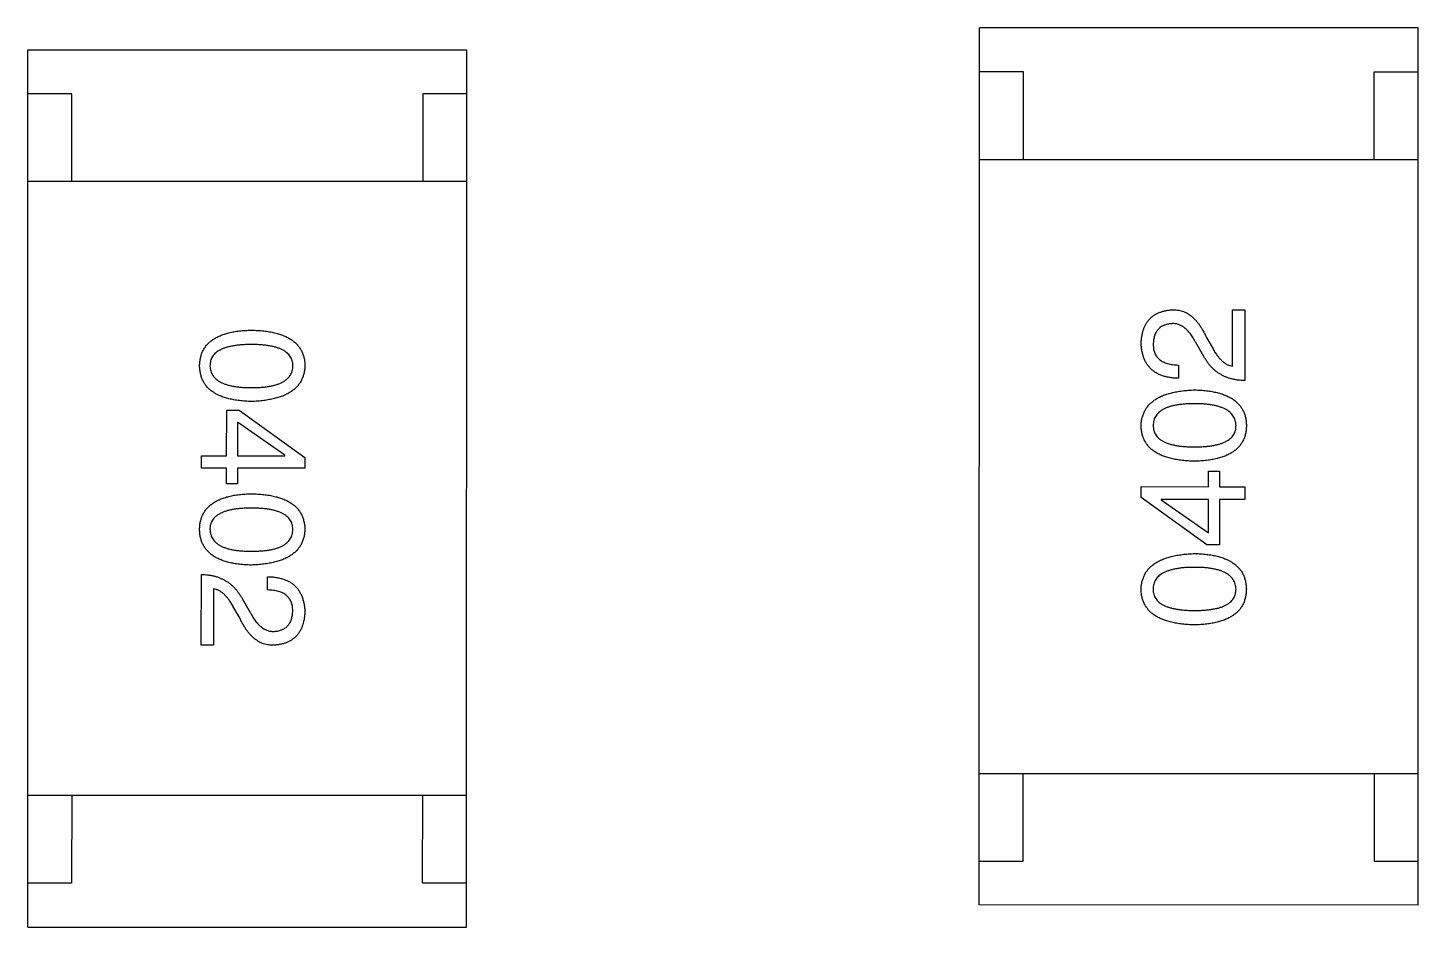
# Model space of a CAD drawing. Header units: inches. Extents: x -29 to 164, y -51 to 83.
# Drawn here: x 130.701 to 132.285, y 35.632 to 36.658 of the extents above; entities that cross this region are included whole.
import ezdxf

# ---------------------------------------------------------------- set-up
doc = ezdxf.new("R2010")
doc.units = ezdxf.units.IN
doc.header["$LTSCALE"] = 1.21
doc.header["$MEASUREMENT"] = 0
doc.layers.get('0').update_dxf_attribs({"linetype": 'CONTINUOUS'})

msp = doc.modelspace()

# ---------------------------------------------------------------- linework, layer by layer
at = {"color": 7, "linetype": 'Continuous'}
for p, q in [((131.7849, 35.6578), (131.7851, 36.6578)), ((132.2851, 36.6577), (131.7851, 36.6578)), ((132.2849, 35.6577), (132.2851, 36.6577)), ((130.7005, 35.6326), (130.7007, 36.6326)), ((130.7007, 36.6326), (131.2007, 36.6325)), ((131.2005, 35.6325), (131.2007, 36.6325)), ((131.7851, 36.6078), (131.8351, 36.6078)), ((131.8351, 36.6078), (131.8351, 36.5078)), ((132.2351, 36.5077), (132.2351, 36.6077)), ((132.2351, 36.6077), (132.2851, 36.6077)), ((130.7507, 36.5826), (130.7007, 36.5826)), ((130.7507, 36.4826), (130.7507, 36.5826)), ((131.1507, 36.5825), (131.1507, 36.4825)), ((131.2007, 36.5825), (131.1507, 36.5825)), ((131.7851, 36.5078), (132.2851, 36.5077)), ((131.2007, 36.4825), (130.7007, 36.4826)), ((132.0736, 36.272), (132.0736, 36.3362)), ((132.0736, 36.3362), (132.0874, 36.3362)), ((132.0874, 36.3362), (132.0874, 36.2556)), ((132.0441, 36.3041), (132.0513, 36.2917)), ((132.0408, 36.2831), (132.0317, 36.2989)), ((132.012, 36.2733), (132.012, 36.2582)), ((130.9271, 36.17), (130.9272, 36.2218)), ((130.9272, 36.2218), (130.9416, 36.2218)), ((130.9396, 36.2081), (130.9396, 36.17)), ((130.9934, 36.1707), (130.9396, 36.2081)), ((130.9416, 36.2218), (131.0163, 36.1681)), ((130.8983, 36.1556), (130.8983, 36.17)), ((130.8983, 36.17), (130.9271, 36.17)), ((130.9396, 36.17), (130.9934, 36.17)), ((130.9934, 36.17), (130.9934, 36.1707)), ((131.0163, 36.1681), (131.0163, 36.1556)), ((130.9271, 36.1556), (130.8983, 36.1556)), ((130.9271, 36.1379), (130.9271, 36.1556)), ((130.9396, 36.1556), (130.9396, 36.1379)), ((131.0163, 36.1556), (130.9396, 36.1556)), ((132.0461, 36.1346), (132.0461, 36.1524)), ((132.0461, 36.1524), (132.0585, 36.1524)), ((132.0585, 36.1524), (132.0585, 36.1346)), ((130.9396, 36.1379), (130.9271, 36.1379)), ((131.9693, 36.1222), (131.9693, 36.1347)), ((131.9693, 36.1347), (132.0461, 36.1346)), ((132.0585, 36.1346), (132.0874, 36.1346)), ((132.0874, 36.1346), (132.0874, 36.1202)), ((132.0441, 36.0684), (131.9693, 36.1222)), ((131.9923, 36.1202), (131.9923, 36.1196)), ((132.0461, 36.1202), (131.9923, 36.1202)), ((131.9923, 36.1196), (132.046, 36.0822)), ((132.046, 36.0822), (132.0461, 36.1202)), ((132.0585, 36.1202), (132.0585, 36.0684)), ((132.0874, 36.1202), (132.0585, 36.1202)), ((132.0585, 36.0684), (132.0441, 36.0684)), ((130.8982, 35.954), (130.8983, 36.0347)), ((130.912, 36.0183), (130.912, 35.954)), ((130.9737, 36.0169), (130.9737, 36.032)), ((130.9448, 36.0071), (130.954, 35.9914)), ((130.9415, 35.9861), (130.9343, 35.9986)), ((130.912, 35.954), (130.8982, 35.954)), ((131.7849, 35.8078), (132.2849, 35.8077)), ((131.8349, 35.7078), (131.8349, 35.8078)), ((132.2349, 35.8077), (132.2349, 35.7077)), ((131.2006, 35.7825), (130.7006, 35.7826)), ((130.7506, 35.7826), (130.7505, 35.6826)), ((131.1505, 35.6825), (131.1506, 35.7825)), ((131.7849, 35.7078), (131.8349, 35.7078)), ((132.2349, 35.7077), (132.2849, 35.7077)), ((130.7505, 35.6826), (130.7005, 35.6826)), ((131.2005, 35.6825), (131.1505, 35.6825)), ((132.2849, 35.6577), (131.7849, 35.6578)), ((130.7005, 35.6326), (131.2005, 35.6325))]:
    msp.add_line(p, q, dxfattribs=at)
for points, knots in [([(131.9694, 36.2989), (131.9695, 36.3003), (131.9697, 36.3031), (131.9703, 36.3072), (131.9712, 36.3109), (131.9722, 36.3145), (131.9736, 36.3177), (131.9752, 36.3207), (131.9771, 36.3235), (131.9792, 36.326), (131.9815, 36.3282), (131.9841, 36.3302), (131.987, 36.3318), (131.99, 36.3332), (131.9934, 36.3344), (131.997, 36.3353), (132.0008, 36.3359), (132.0034, 36.3362), (132.0048, 36.3363)], [0, 0, 0, 0, 0.074847, 0.14558, 0.212628, 0.276599, 0.337792, 0.396608, 0.453638, 0.509854, 0.565589, 0.621545, 0.678777, 0.737222, 0.798388, 0.862259, 0.929312, 1, 1, 1, 1]), ([(132.0048, 36.3363), (132.0058, 36.3363), (132.0078, 36.3363), (132.0107, 36.3361), (132.0136, 36.3356), (132.0164, 36.3348), (132.0191, 36.3337), (132.0217, 36.3324), (132.0243, 36.3308), (132.0268, 36.3289), (132.0292, 36.3267), (132.0316, 36.3243), (132.0339, 36.3216), (132.0361, 36.3186), (132.0382, 36.3154), (132.0403, 36.3119), (132.0423, 36.3081), (132.0435, 36.3055), (132.0441, 36.3041)], [0, 0, 0, 0, 0.055083, 0.109453, 0.162685, 0.21614, 0.26961, 0.324284, 0.380202, 0.437433, 0.497084, 0.559152, 0.624288, 0.692446, 0.763862, 0.838743, 0.917269, 1, 1, 1, 1]), ([(132.0041, 36.3205), (132.0033, 36.3205), (132.0017, 36.3203), (131.9994, 36.3199), (131.9972, 36.3193), (131.9952, 36.3186), (131.9933, 36.3177), (131.9916, 36.3166), (131.9901, 36.3154), (131.9887, 36.314), (131.9875, 36.3124), (131.9863, 36.3107), (131.9854, 36.3088), (131.9846, 36.3067), (131.9841, 36.3045), (131.9835, 36.3021), (131.9833, 36.2996), (131.9832, 36.2978), (131.9831, 36.2969)], [0, 0, 0, 0, 0.069456, 0.136175, 0.198596, 0.258993, 0.316838, 0.37342, 0.428889, 0.48454, 0.540119, 0.597644, 0.65702, 0.718534, 0.783117, 0.851564, 0.923888, 1, 1, 1, 1]), ([(132.0317, 36.2989), (132.0312, 36.2998), (132.0302, 36.3016), (132.0287, 36.3042), (132.0271, 36.3066), (132.0256, 36.3088), (132.0239, 36.3108), (132.0223, 36.3127), (132.0206, 36.3143), (132.0189, 36.3158), (132.0172, 36.317), (132.0154, 36.3181), (132.0136, 36.319), (132.0118, 36.3197), (132.0099, 36.3202), (132.008, 36.3205), (132.0061, 36.3206), (132.0048, 36.3206), (132.0041, 36.3205)], [0, 0, 0, 0, 0.084365, 0.165386, 0.24176, 0.314729, 0.38433, 0.449952, 0.513164, 0.5734, 0.630824, 0.68644, 0.740136, 0.792605, 0.844515, 0.896112, 0.947763, 1, 1, 1, 1]), ([(130.8963, 36.2725), (130.8964, 36.2741), (130.8966, 36.2772), (130.8973, 36.2817), (130.8985, 36.2859), (130.9002, 36.2898), (130.9023, 36.2934), (130.9049, 36.2967), (130.9079, 36.2997), (130.9115, 36.3024), (130.9154, 36.3048), (130.9198, 36.3069), (130.9246, 36.3087), (130.9299, 36.3102), (130.9356, 36.3114), (130.9418, 36.3123), (130.9484, 36.3129), (130.953, 36.313), (130.9554, 36.3131)], [0, 0, 0, 0, 0.059135, 0.115606, 0.169241, 0.221578, 0.273261, 0.324749, 0.377329, 0.431642, 0.488541, 0.548597, 0.612232, 0.680174, 0.752504, 0.829777, 0.912307, 1, 1, 1, 1]), ([(130.9554, 36.3131), (130.9578, 36.313), (130.9625, 36.3129), (130.9694, 36.3123), (130.9758, 36.3114), (130.9817, 36.3102), (130.9872, 36.3087), (130.9921, 36.3069), (130.9967, 36.3048), (131.0008, 36.3024), (131.0044, 36.2997), (131.0075, 36.2967), (131.0102, 36.2934), (131.0124, 36.2898), (131.0141, 36.2859), (131.0154, 36.2817), (131.0161, 36.2772), (131.0163, 36.274), (131.0163, 36.2725)], [0, 0, 0, 0, 0.088823, 0.172287, 0.250296, 0.323438, 0.392244, 0.456221, 0.516635, 0.573871, 0.628, 0.680335, 0.731489, 0.782557, 0.834044, 0.886738, 0.942089, 1, 1, 1, 1]), ([(130.9554, 36.2967), (130.9535, 36.2967), (130.9498, 36.2967), (130.9444, 36.2964), (130.9394, 36.2959), (130.9348, 36.2953), (130.9306, 36.2944), (130.9267, 36.2934), (130.9232, 36.2922), (130.92, 36.2908), (130.9172, 36.2892), (130.9148, 36.2874), (130.9127, 36.2853), (130.9111, 36.2831), (130.9097, 36.2808), (130.9088, 36.2782), (130.9083, 36.2754), (130.9082, 36.2735), (130.9081, 36.2725)], [0, 0, 0, 0, 0.096457, 0.187288, 0.27178, 0.350132, 0.423455, 0.491343, 0.554037, 0.612253, 0.666313, 0.717038, 0.764921, 0.811214, 0.856775, 0.902988, 0.950234, 1, 1, 1, 1]), ([(131.0026, 36.2725), (131.0025, 36.2734), (131.0025, 36.2754), (131.0019, 36.2781), (131.001, 36.2807), (130.9997, 36.2831), (130.998, 36.2853), (130.996, 36.2873), (130.9935, 36.2891), (130.9907, 36.2907), (130.9876, 36.2922), (130.9841, 36.2934), (130.9802, 36.2944), (130.9759, 36.2953), (130.9713, 36.2959), (130.9663, 36.2964), (130.961, 36.2967), (130.9573, 36.2967), (130.9554, 36.2967)], [0, 0, 0, 0, 0.049764, 0.097007, 0.143217, 0.188577, 0.235116, 0.282997, 0.333719, 0.387776, 0.445989, 0.508679, 0.576563, 0.649481, 0.728235, 0.812722, 0.903548, 1, 1, 1, 1]), ([(132.012, 36.2582), (132.0103, 36.2583), (132.0071, 36.2584), (132.0024, 36.2589), (131.998, 36.2598), (131.9939, 36.2609), (131.9901, 36.2624), (131.9866, 36.2642), (131.9835, 36.2663), (131.9806, 36.2687), (131.9781, 36.2714), (131.9759, 36.2744), (131.974, 36.2778), (131.9724, 36.2814), (131.9712, 36.2853), (131.9702, 36.2896), (131.9696, 36.2941), (131.9694, 36.2973), (131.9694, 36.2989)], [0, 0, 0, 0, 0.074935, 0.145873, 0.212498, 0.27598, 0.33603, 0.394042, 0.450372, 0.505546, 0.560812, 0.616481, 0.673265, 0.732328, 0.7938, 0.858943, 0.92718, 1, 1, 1, 1]), ([(131.9831, 36.2969), (131.9832, 36.296), (131.9832, 36.2942), (131.9836, 36.2916), (131.9841, 36.2891), (131.9849, 36.2868), (131.9859, 36.2847), (131.9871, 36.2828), (131.9886, 36.2811), (131.9903, 36.2795), (131.9923, 36.2781), (131.9944, 36.2769), (131.9968, 36.2759), (131.9994, 36.275), (132.0022, 36.2743), (132.0053, 36.2738), (132.0086, 36.2734), (132.0108, 36.2734), (132.012, 36.2733)], [0, 0, 0, 0, 0.065945, 0.127767, 0.186553, 0.242898, 0.297728, 0.351599, 0.404854, 0.459191, 0.515338, 0.573322, 0.634405, 0.698538, 0.767039, 0.84022, 0.917406, 1, 1, 1, 1]), ([(132.0513, 36.2917), (132.0521, 36.2903), (132.0537, 36.2876), (132.0563, 36.2838), (132.059, 36.2806), (132.0617, 36.2779), (132.0645, 36.2756), (132.0675, 36.2739), (132.0705, 36.2726), (132.0726, 36.2722), (132.0736, 36.272)], [0, 0, 0, 0, 0.158292, 0.304606, 0.440272, 0.565336, 0.681745, 0.791834, 0.896966, 1, 1, 1, 1]), ([(130.9554, 36.2318), (130.953, 36.2319), (130.9484, 36.2321), (130.9418, 36.2327), (130.9356, 36.2336), (130.9299, 36.2348), (130.9246, 36.2363), (130.9198, 36.2381), (130.9154, 36.2401), (130.9114, 36.2425), (130.9079, 36.2452), (130.9049, 36.2482), (130.9023, 36.2516), (130.9002, 36.2552), (130.8985, 36.2591), (130.8973, 36.2633), (130.8966, 36.2678), (130.8964, 36.2709), (130.8963, 36.2725)], [0, 0, 0, 0, 0.08769, 0.170218, 0.24749, 0.319818, 0.387758, 0.451391, 0.511445, 0.568185, 0.622681, 0.67526, 0.726746, 0.778428, 0.830764, 0.884397, 0.940866, 1, 1, 1, 1]), ([(130.9081, 36.2725), (130.9082, 36.2715), (130.9083, 36.2695), (130.9089, 36.2666), (130.9099, 36.264), (130.9113, 36.2615), (130.913, 36.2593), (130.9151, 36.2572), (130.9175, 36.2554), (130.9203, 36.2537), (130.9235, 36.2522), (130.927, 36.251), (130.9308, 36.2499), (130.935, 36.2491), (130.9396, 36.2484), (130.9445, 36.2479), (130.9498, 36.2476), (130.9535, 36.2476), (130.9554, 36.2476)], [0, 0, 0, 0, 0.050879, 0.099377, 0.146973, 0.193618, 0.240619, 0.289461, 0.34047, 0.395283, 0.453059, 0.515633, 0.582666, 0.655287, 0.732971, 0.815933, 0.905166, 1, 1, 1, 1]), ([(130.9554, 36.2476), (130.9573, 36.2476), (130.961, 36.2476), (130.9663, 36.2479), (130.9713, 36.2484), (130.9759, 36.249), (130.9802, 36.2499), (130.9841, 36.251), (130.9876, 36.2522), (130.9907, 36.2537), (130.9935, 36.2554), (130.9959, 36.2572), (130.998, 36.2593), (130.9997, 36.2615), (131.001, 36.264), (131.0019, 36.2666), (131.0025, 36.2695), (131.0025, 36.2715), (131.0026, 36.2725)], [0, 0, 0, 0, 0.095719, 0.185854, 0.269738, 0.347952, 0.420315, 0.487894, 0.550245, 0.608186, 0.662454, 0.713283, 0.761375, 0.808209, 0.854301, 0.901312, 0.949396, 1, 1, 1, 1]), ([(131.0163, 36.2725), (131.0163, 36.2709), (131.0161, 36.2678), (131.0152, 36.2634), (131.0139, 36.2592), (131.0121, 36.2554), (131.0099, 36.2518), (131.0072, 36.2485), (131.004, 36.2455), (131.0004, 36.2428), (130.9964, 36.2404), (130.9918, 36.2383), (130.9869, 36.2365), (130.9814, 36.235), (130.9756, 36.2338), (130.9692, 36.2328), (130.9625, 36.2321), (130.9578, 36.2319), (130.9554, 36.2318)], [0, 0, 0, 0, 0.057415, 0.112361, 0.16496, 0.216437, 0.267441, 0.318839, 0.371478, 0.426325, 0.483626, 0.544235, 0.608673, 0.677374, 0.750405, 0.828394, 0.911525, 1, 1, 1, 1]), ([(132.0874, 36.2556), (132.0861, 36.2556), (132.0835, 36.2557), (132.0797, 36.2561), (132.076, 36.2567), (132.0725, 36.2575), (132.069, 36.2585), (132.0658, 36.2597), (132.0627, 36.2611), (132.0597, 36.2628), (132.0568, 36.2646), (132.0541, 36.2666), (132.0515, 36.2689), (132.0491, 36.2713), (132.0468, 36.274), (132.0447, 36.2768), (132.0427, 36.2799), (132.0414, 36.282), (132.0408, 36.2831)], [0, 0, 0, 0, 0.069512, 0.136307, 0.201431, 0.265186, 0.327322, 0.388242, 0.448098, 0.507757, 0.566952, 0.626243, 0.686026, 0.745963, 0.807549, 0.869906, 0.934172, 1, 1, 1, 1]), ([(131.9693, 36.2043), (131.9694, 36.2059), (131.9696, 36.209), (131.9705, 36.2134), (131.9718, 36.2175), (131.9736, 36.2214), (131.9758, 36.225), (131.9785, 36.2283), (131.9817, 36.2312), (131.9853, 36.2339), (131.9893, 36.2363), (131.9939, 36.2384), (131.9988, 36.2403), (132.0043, 36.2418), (132.0101, 36.243), (132.0165, 36.244), (132.0232, 36.2447), (132.0279, 36.2449), (132.0303, 36.245)], [0, 0, 0, 0, 0.057415, 0.112361, 0.16496, 0.216437, 0.267441, 0.318839, 0.371478, 0.426325, 0.483626, 0.544235, 0.608673, 0.677374, 0.750405, 0.828394, 0.911525, 1, 1, 1, 1]), ([(132.0303, 36.245), (132.0327, 36.2449), (132.0373, 36.2447), (132.0439, 36.2441), (132.0501, 36.2432), (132.0558, 36.242), (132.0611, 36.2405), (132.0659, 36.2387), (132.0703, 36.2366), (132.0743, 36.2343), (132.0778, 36.2315), (132.0808, 36.2285), (132.0834, 36.2252), (132.0855, 36.2216), (132.0872, 36.2177), (132.0884, 36.2135), (132.0891, 36.209), (132.0893, 36.2059), (132.0893, 36.2043)], [0, 0, 0, 0, 0.08769, 0.170218, 0.24749, 0.319818, 0.387758, 0.451391, 0.511445, 0.568185, 0.622681, 0.67526, 0.726746, 0.778428, 0.830764, 0.884397, 0.940866, 1, 1, 1, 1]), ([(132.0303, 36.2292), (132.0284, 36.2292), (132.0247, 36.2292), (132.0194, 36.2289), (132.0144, 36.2284), (132.0098, 36.2277), (132.0055, 36.2269), (132.0016, 36.2258), (131.9981, 36.2246), (131.995, 36.2231), (131.9922, 36.2214), (131.9897, 36.2196), (131.9877, 36.2175), (131.986, 36.2153), (131.9847, 36.2128), (131.9838, 36.2101), (131.9832, 36.2073), (131.9832, 36.2053), (131.9831, 36.2043)], [0, 0, 0, 0, 0.095719, 0.185854, 0.269738, 0.347952, 0.420315, 0.487894, 0.550245, 0.608186, 0.662454, 0.713283, 0.761375, 0.808209, 0.854301, 0.901312, 0.949396, 1, 1, 1, 1]), ([(132.0775, 36.2043), (132.0775, 36.2053), (132.0774, 36.2073), (132.0767, 36.2101), (132.0757, 36.2128), (132.0744, 36.2152), (132.0727, 36.2175), (132.0706, 36.2196), (132.0682, 36.2214), (132.0654, 36.2231), (132.0622, 36.2245), (132.0587, 36.2258), (132.0549, 36.2269), (132.0506, 36.2277), (132.0461, 36.2284), (132.0411, 36.2289), (132.0359, 36.2292), (132.0322, 36.2292), (132.0303, 36.2292)], [0, 0, 0, 0, 0.050879, 0.099377, 0.146973, 0.193618, 0.240619, 0.289461, 0.34047, 0.395283, 0.453059, 0.515633, 0.582666, 0.655287, 0.732971, 0.815933, 0.905166, 1, 1, 1, 1]), ([(132.0303, 36.1637), (132.0279, 36.1637), (132.0232, 36.1639), (132.0163, 36.1645), (132.0099, 36.1654), (132.004, 36.1666), (131.9985, 36.1681), (131.9935, 36.1699), (131.989, 36.172), (131.9849, 36.1744), (131.9813, 36.1771), (131.9782, 36.1801), (131.9755, 36.1834), (131.9733, 36.187), (131.9716, 36.1909), (131.9703, 36.1951), (131.9696, 36.1996), (131.9694, 36.2027), (131.9693, 36.2043)], [0, 0, 0, 0, 0.088823, 0.172287, 0.250296, 0.323438, 0.392244, 0.456221, 0.516635, 0.573871, 0.628, 0.680335, 0.731489, 0.782557, 0.834044, 0.886738, 0.942089, 1, 1, 1, 1]), ([(131.9831, 36.2043), (131.9832, 36.2033), (131.9832, 36.2014), (131.9838, 36.1986), (131.9847, 36.196), (131.986, 36.1936), (131.9877, 36.1915), (131.9897, 36.1894), (131.9922, 36.1876), (131.995, 36.186), (131.9981, 36.1846), (132.0016, 36.1834), (132.0055, 36.1824), (132.0098, 36.1815), (132.0144, 36.1808), (132.0194, 36.1804), (132.0247, 36.1801), (132.0284, 36.1801), (132.0303, 36.18)], [0, 0, 0, 0, 0.049764, 0.097007, 0.143217, 0.188577, 0.235116, 0.282997, 0.333719, 0.387776, 0.445989, 0.508679, 0.576563, 0.649481, 0.728235, 0.812722, 0.903548, 1, 1, 1, 1]), ([(132.0303, 36.18), (132.0322, 36.1801), (132.0359, 36.1801), (132.0413, 36.1804), (132.0463, 36.1808), (132.0509, 36.1815), (132.0551, 36.1824), (132.059, 36.1834), (132.0625, 36.1846), (132.0657, 36.186), (132.0685, 36.1876), (132.0709, 36.1894), (132.073, 36.1914), (132.0746, 36.1936), (132.076, 36.196), (132.0769, 36.1986), (132.0774, 36.2014), (132.0775, 36.2033), (132.0775, 36.2043)], [0, 0, 0, 0, 0.096457, 0.187288, 0.27178, 0.350132, 0.423455, 0.491343, 0.554037, 0.612253, 0.666313, 0.717038, 0.764921, 0.811214, 0.856775, 0.902988, 0.950234, 1, 1, 1, 1]), ([(132.0893, 36.2043), (132.0893, 36.2027), (132.0891, 36.1996), (132.0884, 36.1951), (132.0872, 36.1909), (132.0855, 36.187), (132.0834, 36.1834), (132.0808, 36.1801), (132.0778, 36.177), (132.0742, 36.1744), (132.0703, 36.172), (132.0659, 36.1699), (132.0611, 36.1681), (132.0558, 36.1666), (132.0501, 36.1654), (132.0439, 36.1645), (132.0373, 36.1639), (132.0327, 36.1637), (132.0303, 36.1637)], [0, 0, 0, 0, 0.059135, 0.115606, 0.169241, 0.221578, 0.273261, 0.324749, 0.377329, 0.431642, 0.488541, 0.548597, 0.612232, 0.680174, 0.752504, 0.829777, 0.912307, 1, 1, 1, 1]), ([(130.8963, 36.086), (130.8964, 36.0876), (130.8965, 36.0907), (130.8973, 36.0952), (130.8985, 36.0994), (130.9002, 36.1033), (130.9023, 36.1069), (130.9049, 36.1102), (130.9079, 36.1132), (130.9114, 36.1159), (130.9153, 36.1183), (130.9197, 36.1204), (130.9246, 36.1222), (130.9299, 36.1237), (130.9356, 36.1249), (130.9418, 36.1258), (130.9484, 36.1264), (130.953, 36.1265), (130.9553, 36.1266)], [0, 0, 0, 0, 0.059135, 0.115606, 0.169241, 0.221578, 0.273261, 0.324749, 0.377329, 0.431642, 0.488541, 0.548597, 0.612232, 0.680174, 0.752504, 0.829777, 0.912307, 1, 1, 1, 1]), ([(130.9553, 36.1266), (130.9578, 36.1265), (130.9625, 36.1264), (130.9693, 36.1257), (130.9757, 36.1249), (130.9817, 36.1237), (130.9871, 36.1222), (130.9921, 36.1204), (130.9967, 36.1183), (131.0007, 36.1159), (131.0043, 36.1132), (131.0075, 36.1102), (131.0101, 36.1069), (131.0123, 36.1033), (131.014, 36.0993), (131.0153, 36.0951), (131.0161, 36.0906), (131.0162, 36.0875), (131.0163, 36.0859)], [0, 0, 0, 0, 0.088823, 0.172287, 0.250296, 0.323438, 0.392244, 0.456221, 0.516635, 0.573871, 0.628, 0.680335, 0.731489, 0.782557, 0.834044, 0.886738, 0.942089, 1, 1, 1, 1]), ([(130.9553, 36.1102), (130.9534, 36.1102), (130.9497, 36.1102), (130.9444, 36.1099), (130.9394, 36.1094), (130.9348, 36.1088), (130.9305, 36.1079), (130.9266, 36.1069), (130.9231, 36.1057), (130.92, 36.1042), (130.9172, 36.1026), (130.9147, 36.1008), (130.9127, 36.0988), (130.911, 36.0966), (130.9097, 36.0942), (130.9088, 36.0916), (130.9082, 36.0889), (130.9081, 36.0869), (130.9081, 36.086)], [0, 0, 0, 0, 0.096457, 0.187288, 0.27178, 0.350132, 0.423455, 0.491343, 0.554037, 0.612253, 0.666313, 0.717038, 0.764921, 0.811214, 0.856775, 0.902988, 0.950234, 1, 1, 1, 1]), ([(131.0025, 36.0859), (131.0025, 36.0869), (131.0024, 36.0888), (131.0019, 36.0916), (131.001, 36.0942), (130.9996, 36.0966), (130.998, 36.0988), (130.9959, 36.1008), (130.9935, 36.1026), (130.9907, 36.1042), (130.9875, 36.1056), (130.984, 36.1069), (130.9801, 36.1079), (130.9759, 36.1088), (130.9713, 36.1094), (130.9663, 36.1099), (130.9609, 36.1102), (130.9572, 36.1102), (130.9553, 36.1102)], [0, 0, 0, 0, 0.049764, 0.097007, 0.143217, 0.188577, 0.235116, 0.282997, 0.333719, 0.387776, 0.445989, 0.508679, 0.576563, 0.649481, 0.728235, 0.812722, 0.903548, 1, 1, 1, 1]), ([(130.9553, 36.0453), (130.953, 36.0454), (130.9484, 36.0455), (130.9418, 36.0462), (130.9356, 36.047), (130.9298, 36.0482), (130.9246, 36.0497), (130.9197, 36.0515), (130.9153, 36.0536), (130.9114, 36.056), (130.9079, 36.0587), (130.9049, 36.0617), (130.9023, 36.065), (130.9001, 36.0686), (130.8985, 36.0726), (130.8973, 36.0768), (130.8965, 36.0813), (130.8964, 36.0844), (130.8963, 36.086)], [0, 0, 0, 0, 0.08769, 0.170218, 0.24749, 0.319818, 0.387758, 0.451391, 0.511445, 0.568185, 0.622681, 0.67526, 0.726746, 0.778428, 0.830764, 0.884397, 0.940866, 1, 1, 1, 1]), ([(130.9081, 36.086), (130.9082, 36.085), (130.9083, 36.083), (130.9089, 36.0801), (130.9099, 36.0775), (130.9113, 36.075), (130.913, 36.0727), (130.915, 36.0707), (130.9175, 36.0688), (130.9203, 36.0672), (130.9234, 36.0657), (130.9269, 36.0645), (130.9308, 36.0634), (130.935, 36.0625), (130.9396, 36.0619), (130.9445, 36.0614), (130.9498, 36.0611), (130.9534, 36.0611), (130.9553, 36.061)], [0, 0, 0, 0, 0.050879, 0.099377, 0.146973, 0.193618, 0.240619, 0.289461, 0.34047, 0.395283, 0.453059, 0.515633, 0.582666, 0.655287, 0.732971, 0.815933, 0.905166, 1, 1, 1, 1]), ([(130.9553, 36.061), (130.9572, 36.0611), (130.9609, 36.0611), (130.9663, 36.0614), (130.9713, 36.0619), (130.9759, 36.0625), (130.9801, 36.0634), (130.984, 36.0644), (130.9875, 36.0657), (130.9907, 36.0672), (130.9935, 36.0688), (130.9959, 36.0707), (130.9979, 36.0727), (130.9997, 36.075), (131.001, 36.0775), (131.0019, 36.0801), (131.0024, 36.083), (131.0025, 36.0849), (131.0025, 36.0859)], [0, 0, 0, 0, 0.095719, 0.185854, 0.269738, 0.347952, 0.420315, 0.487894, 0.550245, 0.608186, 0.662454, 0.713283, 0.761375, 0.808209, 0.854301, 0.901312, 0.949396, 1, 1, 1, 1]), ([(131.0163, 36.0859), (131.0162, 36.0844), (131.016, 36.0813), (131.0152, 36.0769), (131.0138, 36.0727), (131.0121, 36.0689), (131.0099, 36.0653), (131.0072, 36.062), (131.004, 36.059), (131.0004, 36.0563), (130.9963, 36.0539), (130.9918, 36.0518), (130.9868, 36.05), (130.9814, 36.0485), (130.9755, 36.0473), (130.9692, 36.0463), (130.9624, 36.0456), (130.9577, 36.0454), (130.9553, 36.0453)], [0, 0, 0, 0, 0.057415, 0.112361, 0.16496, 0.216437, 0.267441, 0.318839, 0.371478, 0.426325, 0.483626, 0.544235, 0.608673, 0.677374, 0.750405, 0.828394, 0.911525, 1, 1, 1, 1]), ([(131.9693, 36.0178), (131.9694, 36.0194), (131.9696, 36.0224), (131.9705, 36.0269), (131.9718, 36.031), (131.9735, 36.0349), (131.9758, 36.0385), (131.9785, 36.0417), (131.9816, 36.0447), (131.9852, 36.0474), (131.9893, 36.0498), (131.9938, 36.0519), (131.9988, 36.0537), (132.0042, 36.0553), (132.0101, 36.0565), (132.0164, 36.0574), (132.0232, 36.0581), (132.0279, 36.0583), (132.0303, 36.0584)], [0, 0, 0, 0, 0.057415, 0.112361, 0.16496, 0.216437, 0.267441, 0.318839, 0.371478, 0.426325, 0.483626, 0.544235, 0.608673, 0.677374, 0.750405, 0.828394, 0.911525, 1, 1, 1, 1]), ([(132.0303, 36.0584), (132.0327, 36.0584), (132.0372, 36.0582), (132.0439, 36.0576), (132.05, 36.0567), (132.0558, 36.0555), (132.0611, 36.054), (132.0659, 36.0522), (132.0703, 36.0501), (132.0742, 36.0477), (132.0777, 36.045), (132.0808, 36.042), (132.0833, 36.0387), (132.0855, 36.0351), (132.0871, 36.0312), (132.0883, 36.027), (132.0891, 36.0225), (132.0892, 36.0194), (132.0893, 36.0178)], [0, 0, 0, 0, 0.08769, 0.170218, 0.24749, 0.319818, 0.387758, 0.451391, 0.511445, 0.568185, 0.622681, 0.67526, 0.726746, 0.778428, 0.830764, 0.884397, 0.940866, 1, 1, 1, 1]), ([(130.8983, 36.0347), (130.8996, 36.0346), (130.9022, 36.0345), (130.906, 36.0341), (130.9097, 36.0335), (130.9132, 36.0327), (130.9166, 36.0318), (130.9199, 36.0305), (130.923, 36.0291), (130.926, 36.0275), (130.9288, 36.0257), (130.9315, 36.0236), (130.9341, 36.0214), (130.9365, 36.0189), (130.9388, 36.0163), (130.941, 36.0134), (130.943, 36.0104), (130.9442, 36.0082), (130.9448, 36.0071)], [0, 0, 0, 0, 0.069512, 0.136307, 0.201431, 0.265186, 0.327322, 0.388242, 0.448098, 0.507757, 0.566952, 0.626243, 0.686026, 0.745963, 0.807549, 0.869906, 0.934172, 1, 1, 1, 1]), ([(132.0303, 36.0427), (132.0284, 36.0427), (132.0247, 36.0427), (132.0193, 36.0424), (132.0144, 36.0419), (132.0097, 36.0412), (132.0055, 36.0403), (132.0016, 36.0393), (131.9981, 36.038), (131.9949, 36.0366), (131.9921, 36.0349), (131.9897, 36.0331), (131.9877, 36.031), (131.986, 36.0288), (131.9847, 36.0263), (131.9837, 36.0236), (131.9832, 36.0208), (131.9831, 36.0188), (131.9831, 36.0178)], [0, 0, 0, 0, 0.095719, 0.185854, 0.269738, 0.347952, 0.420315, 0.487894, 0.550245, 0.608186, 0.662454, 0.713283, 0.761375, 0.808209, 0.854301, 0.901312, 0.949396, 1, 1, 1, 1]), ([(132.0775, 36.0178), (132.0774, 36.0188), (132.0773, 36.0207), (132.0767, 36.0236), (132.0757, 36.0263), (132.0744, 36.0287), (132.0727, 36.031), (132.0706, 36.033), (132.0681, 36.0349), (132.0653, 36.0366), (132.0622, 36.038), (132.0587, 36.0393), (132.0548, 36.0403), (132.0506, 36.0412), (132.046, 36.0419), (132.0411, 36.0424), (132.0358, 36.0427), (132.0322, 36.0427), (132.0303, 36.0427)], [0, 0, 0, 0, 0.050879, 0.099377, 0.146973, 0.193618, 0.240619, 0.289461, 0.34047, 0.395283, 0.453059, 0.515633, 0.582666, 0.655287, 0.732971, 0.815933, 0.905166, 1, 1, 1, 1]), ([(130.9343, 35.9986), (130.9335, 36), (130.9319, 36.0027), (130.9294, 36.0064), (130.9267, 36.0096), (130.9239, 36.0124), (130.9211, 36.0146), (130.9182, 36.0163), (130.9152, 36.0176), (130.9131, 36.0181), (130.912, 36.0183)], [0, 0, 0, 0, 0.158292, 0.304606, 0.440272, 0.565336, 0.681745, 0.791834, 0.896966, 1, 1, 1, 1]), ([(130.9737, 36.032), (130.9753, 36.032), (130.9786, 36.0319), (130.9833, 36.0313), (130.9877, 36.0305), (130.9918, 36.0293), (130.9956, 36.0279), (130.999, 36.0261), (131.0022, 36.024), (131.005, 36.0216), (131.0076, 36.0189), (131.0098, 36.0158), (131.0116, 36.0125), (131.0132, 36.0089), (131.0145, 36.0049), (131.0154, 36.0007), (131.0161, 35.9961), (131.0162, 35.993), (131.0163, 35.9914)], [0, 0, 0, 0, 0.074935, 0.145873, 0.212498, 0.27598, 0.33603, 0.394042, 0.450372, 0.505546, 0.560812, 0.616481, 0.673265, 0.732328, 0.7938, 0.858943, 0.92718, 1, 1, 1, 1]), ([(132.0303, 35.9771), (132.0278, 35.9772), (132.0231, 35.9774), (132.0163, 35.978), (132.0099, 35.9789), (132.004, 35.9801), (131.9985, 35.9816), (131.9935, 35.9834), (131.989, 35.9854), (131.9849, 35.9879), (131.9813, 35.9905), (131.9782, 35.9935), (131.9755, 35.9969), (131.9733, 36.0005), (131.9716, 36.0044), (131.9703, 36.0086), (131.9695, 36.0131), (131.9694, 36.0162), (131.9693, 36.0178)], [0, 0, 0, 0, 0.088823, 0.172287, 0.250296, 0.323438, 0.392244, 0.456221, 0.516635, 0.573871, 0.628, 0.680335, 0.731489, 0.782557, 0.834044, 0.886738, 0.942089, 1, 1, 1, 1]), ([(131.9831, 36.0178), (131.9831, 36.0168), (131.9832, 36.0149), (131.9837, 36.0121), (131.9847, 36.0095), (131.986, 36.0071), (131.9877, 36.0049), (131.9897, 36.0029), (131.9921, 36.0011), (131.9949, 35.9995), (131.9981, 35.9981), (132.0016, 35.9968), (132.0055, 35.9959), (132.0097, 35.995), (132.0143, 35.9943), (132.0193, 35.9939), (132.0247, 35.9936), (132.0284, 35.9935), (132.0303, 35.9935)], [0, 0, 0, 0, 0.049764, 0.097007, 0.143217, 0.188577, 0.235116, 0.282997, 0.333719, 0.387776, 0.445989, 0.508679, 0.576563, 0.649481, 0.728235, 0.812722, 0.903548, 1, 1, 1, 1]), ([(132.0303, 35.9935), (132.0322, 35.9935), (132.0359, 35.9936), (132.0412, 35.9939), (132.0462, 35.9943), (132.0508, 35.995), (132.0551, 35.9958), (132.059, 35.9968), (132.0625, 35.9981), (132.0656, 35.9995), (132.0684, 36.0011), (132.0709, 36.0029), (132.0729, 36.0049), (132.0746, 36.0071), (132.0759, 36.0095), (132.0768, 36.0121), (132.0774, 36.0149), (132.0775, 36.0168), (132.0775, 36.0178)], [0, 0, 0, 0, 0.096457, 0.187288, 0.27178, 0.350132, 0.423455, 0.491343, 0.554037, 0.612253, 0.666313, 0.717038, 0.764921, 0.811214, 0.856775, 0.902988, 0.950234, 1, 1, 1, 1]), ([(132.0893, 36.0178), (132.0892, 36.0162), (132.0891, 36.0131), (132.0883, 36.0086), (132.0871, 36.0044), (132.0855, 36.0005), (132.0833, 35.9968), (132.0808, 35.9935), (132.0777, 35.9905), (132.0742, 35.9879), (132.0703, 35.9854), (132.0659, 35.9834), (132.061, 35.9816), (132.0558, 35.9801), (132.05, 35.9789), (132.0438, 35.978), (132.0372, 35.9774), (132.0326, 35.9772), (132.0303, 35.9771)], [0, 0, 0, 0, 0.059135, 0.115606, 0.169241, 0.221578, 0.273261, 0.324749, 0.377329, 0.431642, 0.488541, 0.548597, 0.612232, 0.680174, 0.752504, 0.829777, 0.912307, 1, 1, 1, 1]), ([(131.0025, 35.9933), (131.0025, 35.9943), (131.0024, 35.9961), (131.0021, 35.9987), (131.0015, 36.0011), (131.0008, 36.0034), (130.9997, 36.0055), (130.9985, 36.0074), (130.997, 36.0092), (130.9953, 36.0107), (130.9934, 36.0122), (130.9912, 36.0134), (130.9888, 36.0144), (130.9863, 36.0153), (130.9834, 36.016), (130.9804, 36.0165), (130.9771, 36.0168), (130.9748, 36.0169), (130.9737, 36.0169)], [0, 0, 0, 0, 0.065945, 0.127767, 0.186553, 0.242898, 0.297728, 0.351599, 0.404854, 0.459191, 0.515338, 0.573322, 0.634405, 0.698538, 0.767039, 0.84022, 0.917406, 1, 1, 1, 1]), ([(130.9809, 35.954), (130.9799, 35.954), (130.9779, 35.9539), (130.975, 35.9542), (130.9721, 35.9547), (130.9693, 35.9555), (130.9666, 35.9565), (130.9639, 35.9579), (130.9613, 35.9595), (130.9589, 35.9614), (130.9564, 35.9635), (130.9541, 35.9659), (130.9518, 35.9686), (130.9496, 35.9716), (130.9474, 35.9749), (130.9454, 35.9784), (130.9434, 35.9821), (130.9422, 35.9848), (130.9415, 35.9861)], [0, 0, 0, 0, 0.055083, 0.109453, 0.162685, 0.21614, 0.26961, 0.324284, 0.380202, 0.437433, 0.497084, 0.559152, 0.624288, 0.692446, 0.763862, 0.838743, 0.917269, 1, 1, 1, 1]), ([(130.954, 35.9914), (130.9545, 35.9905), (130.9554, 35.9886), (130.957, 35.986), (130.9585, 35.9837), (130.9601, 35.9814), (130.9617, 35.9794), (130.9634, 35.9776), (130.965, 35.9759), (130.9668, 35.9745), (130.9685, 35.9732), (130.9702, 35.9721), (130.9721, 35.9713), (130.9739, 35.9705), (130.9758, 35.9701), (130.9777, 35.9698), (130.9796, 35.9696), (130.9809, 35.9697), (130.9815, 35.9697)], [0, 0, 0, 0, 0.084365, 0.165386, 0.24176, 0.314729, 0.38433, 0.449952, 0.513164, 0.5734, 0.630824, 0.68644, 0.740136, 0.792605, 0.844515, 0.896112, 0.947763, 1, 1, 1, 1]), ([(131.0163, 35.9914), (131.0162, 35.9899), (131.016, 35.9871), (131.0154, 35.9831), (131.0145, 35.9793), (131.0134, 35.9758), (131.0121, 35.9725), (131.0105, 35.9695), (131.0086, 35.9668), (131.0065, 35.9643), (131.0041, 35.9621), (131.0016, 35.9601), (130.9987, 35.9584), (130.9956, 35.957), (130.9923, 35.9558), (130.9887, 35.955), (130.9849, 35.9543), (130.9822, 35.9541), (130.9809, 35.954)], [0, 0, 0, 0, 0.074847, 0.14558, 0.212628, 0.276599, 0.337792, 0.396608, 0.453638, 0.509854, 0.565589, 0.621545, 0.678777, 0.737222, 0.798388, 0.862259, 0.929312, 1, 1, 1, 1]), ([(130.9815, 35.9697), (130.9823, 35.9698), (130.984, 35.9699), (130.9863, 35.9703), (130.9884, 35.9709), (130.9905, 35.9717), (130.9923, 35.9726), (130.994, 35.9736), (130.9956, 35.9749), (130.997, 35.9763), (130.9982, 35.9778), (130.9993, 35.9796), (131.0002, 35.9815), (131.001, 35.9835), (131.0016, 35.9858), (131.0021, 35.9881), (131.0024, 35.9907), (131.0025, 35.9924), (131.0025, 35.9933)], [0, 0, 0, 0, 0.069456, 0.136175, 0.198596, 0.258993, 0.316838, 0.37342, 0.428889, 0.48454, 0.540119, 0.597644, 0.65702, 0.718534, 0.783117, 0.851564, 0.923888, 1, 1, 1, 1])]:
    msp.add_open_spline(points, degree=3, knots=knots, dxfattribs=at)

doc.saveas('drawing.dxf')
